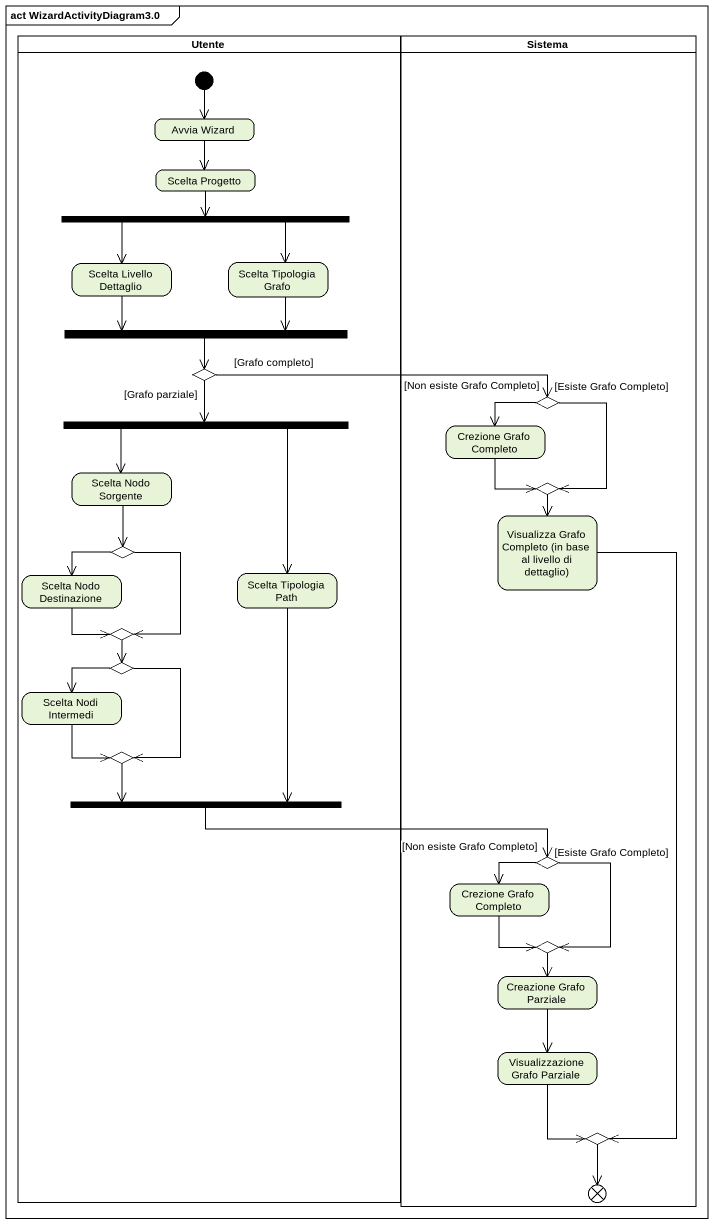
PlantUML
@startuml
mainframe act WizardActivityDiagram3.0
hide empty description
state Utente <<partition>> {
  state "Avvia Wizard" as Avvia_Wizard
  state "Scelta Progetto" as Scelta_Progetto
  state fork1 <<fork>>
  state "Scelta Livello Dettaglio" as Scelta_Livello_Dettaglio
  state "Scelta Tipologia Grafo" as Scelta_Tipologia_Grafo
  state fork2 <<join>>
  state choice1 <<choice>>
  state fork3 <<fork>>
  state "Scelta Nodo Sorgente" as Scelta_Nodo_Sorgente
  state choice4 <<choice>>
  state "Scelta Nodo Destinazione" as Scelta_Nodo_Destinazione
  state "Scelta Tipologia Path" as Scelta_Tipologia_Path
  state choice5 <<choice>>
  state "Scelta Nodi Intermedi" as Scelta_Nodi_Intermedi
  state choice6 <<choice>>
  state choice7 <<choice>>
  state fork4 <<join>>
  [*] --> Avvia_Wizard
}
state Sistema <<partition>> {
  state "Crezione Grafo Completo" as Crezione_Grafo_Completo
  state choice2 <<choice>>
  state "Visualizza Grafo Completo (in base al livello di dettaglio)" as Visualizza_Grafo_Completo
  state choice3 <<choice>>
  state "Crezione Grafo Completo" as Crezione_Grafo_Completo_2
  state choice8 <<choice>>
  state choice9 <<choice>>
  state "Creazione Grafo Parziale" as Creazione_Grafo_Parziale
  state "Visualizzazione Grafo Parziale" as Visualizzazione_Grafo
  state choice10 <<choice>>
  state flowfinal1 <<end>>
}
Avvia_Wizard --> Scelta_Progetto
Scelta_Progetto --> fork1
fork1 --> Scelta_Livello_Dettaglio
fork1 --> Scelta_Tipologia_Grafo
Scelta_Livello_Dettaglio --> fork2
Scelta_Tipologia_Grafo --> fork2
fork2 --> choice1
choice1 --> fork3 : [Grafo parziale]
choice1 -right-> choice2 : [Grafo completo]
fork3 --> Scelta_Nodo_Sorgente
fork3 --> Scelta_Tipologia_Path
Crezione_Grafo_Completo --> choice3
choice2 --> Crezione_Grafo_Completo : [Non esiste Grafo Completo]
choice2 --> choice3 : [Esiste Grafo Completo]
Scelta_Nodo_Sorgente --> choice4
Visualizza_Grafo_Completo --> choice10
choice3 --> Visualizza_Grafo_Completo
choice4 --> Scelta_Nodo_Destinazione
choice4 --> choice5
Scelta_Nodo_Destinazione --> choice5
Scelta_Tipologia_Path --> fork4
choice5 --> choice6
Scelta_Nodi_Intermedi --> choice7
choice6 --> Scelta_Nodi_Intermedi
choice6 --> choice7
choice7 -right-> fork4
fork4 -right-> choice8
Crezione_Grafo_Completo_2 --> choice9
choice8 --> Crezione_Grafo_Completo_2 : [Non esiste Grafo Completo]
choice8 --> choice9 : [Esiste Grafo Completo]
choice9 --> Creazione_Grafo_Parziale
Creazione_Grafo_Parziale --> Visualizzazione_Grafo
Visualizzazione_Grafo --> choice10
choice10 --> flowfinal1
@enduml
